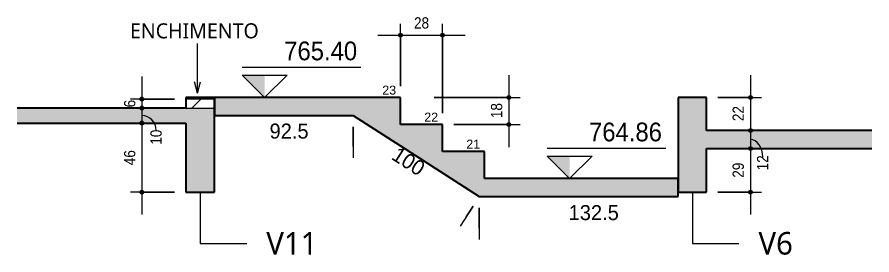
# Model space of a CAD drawing. Header units: centimetres. Extents: x -2136 to 34701, y -1430 to 84208.
# Drawn here: x 31101 to 31670, y 76435 to 76594 of the extents above; entities that cross this region are included whole.
import ezdxf

# ---------------------------------------------------------------- set-up
doc = ezdxf.new("R2010")
doc.units = ezdxf.units.CM
for name, color, linetype, lineweight in [('A-ANNO-DIMS', 7, 'Continuous', 9), ('A-ANNO-DIMS-50', 7, 'Continuous', 9), ('A-DETL', 7, 'Continuous', 18), ('A-DETL-GENF', 7, 'Continuous', 18), ('A-FLOR', 7, 'Continuous', 18), ('G-ANNO-DIMS', 7, 'Continuous', 9), ('G-ANNO-TEXT', 7, 'Continuous', 9), ('S-BEAM', 7, 'Continuous', 18), ('S-BEAM-IDEN', 7, 'Continuous', 9), ('S-STRS', 7, 'Continuous', 18), ('S-STRS-ANNO', 7, 'Continuous', 18)]:
    doc.layers.add(name, color=color, linetype=linetype, lineweight=lineweight)
doc.styles.add('Arial', font='arial.ttf', dxfattribs={"height": 5.953125})
doc.styles.add('Fira Sans', font='FiraSans-Regular.ttf', dxfattribs={"width": 0.95, "height": 12.5})
doc.styles.add('Fira Sans_1', font='FiraSans-Regular.ttf', dxfattribs={"height": 10})
doc.styles.add('Fira Sans_2', font='FiraSans-Regular.ttf', dxfattribs={"width": 0.9, "height": 7.5})
doc.styles.add('Gadugi', font='gadugi.ttf', dxfattribs={"height": 15})
doc.styles.add('Gadugi_1', font='gadugi.ttf', dxfattribs={"height": 10})
doc.dimstyles.new('PED_R80_1_5mm_ACIMA_As_ESQ__R00_1', dxfattribs={"dimscale": 30.48, "dimtxt": 10.229846, "dimasz": 0.328084, "dimexe": 0.246063, "dimexo": 0.246063, "dimgap": 0.049213, "dimtad": 1, "dimdec": 1, "dimrnd": 0.5, "dimdsep": 46, "dimtxsty": 'Fira Sans_2', "dimblk1": 'DOTSMALL', "dimblk2": 'DOTSMALL', "dimsah": 1, "dimcen": 0.09, "dimdle": 0.492126, "dimazin": 0, "dimtfac": 1, "dimtdec": 4, "dimtix": 1, "dimtmove": 1, "dimatfit": 3, "dimfxl": 1, "dimtvp": 1, "dimtolj": 1, "dimtzin": 0, "dimarcsym": 2})
doc.dimstyles.new('PED_R80_1_5mm_ACIMA_As_ESQ__R00_7', dxfattribs={"dimscale": 30.48, "dimtxt": 10.229846, "dimasz": 0.328084, "dimexe": 0.246063, "dimexo": 0.246063, "dimgap": 0.049213, "dimtad": 1, "dimdec": 1, "dimrnd": 0.5, "dimdsep": 46, "dimtxsty": 'Fira Sans_2', "dimblk1": 'DOTSMALL', "dimblk2": 'DOTSMALL', "dimsah": 1, "dimcen": 0.09, "dimdle": 0.492126, "dimazin": 0, "dimtfac": 1, "dimtdec": 4, "dimtix": 1, "dimtmove": 0, "dimatfit": 3, "dimfxl": 1, "dimtvp": 1, "dimtolj": 1, "dimtzin": 0, "dimarcsym": 2})
doc.dimstyles.new('PED_R80_2_0mm_ACIMA_As_ESQ__SEM_LINHA_R00_1', dxfattribs={"dimscale": 30.48, "dimtxt": 13.639794, "dimasz": 0.04101, "dimexe": 0.246063, "dimexo": 0.246063, "dimgap": 0.049213, "dimtad": 0, "dimjust": 2, "dimdec": 1, "dimrnd": 0.5, "dimdsep": 46, "dimtxsty": 'Fira Sans_1', "dimblk1": 'NONE', "dimblk2": 'DOTSMALL', "dimsah": 1, "dimcen": 0.09, "dimdle": 0.492126, "dimse1": 1, "dimsd1": 1, "dimsd2": 1, "dimazin": 0, "dimtfac": 1, "dimtdec": 4, "dimtix": 1, "dimtmove": 2, "dimatfit": 3, "dimfxl": 1, "dimtvp": 1, "dimtolj": 1, "dimtzin": 0, "dimarcsym": 2})

# ---------------------------------------------------------------- blocks, each defined once
blk = doc.blocks.new('Elevações de ponto - SIMBOLO DE NÍVEL-CORTE-2219088-CT 011 K - CORTE E4-E4')
at = {"layer": 'G-ANNO-DIMS'}
blk.add_hatch(color=256, dxfattribs=at).paths.add_polyline_path([(379.16, 76555), (379.16, 76540), (364.16, 76555)], flags=0)
for p, q in [((443.35, 76560.1), (364.16, 76560.1)), ((379.16, 76540), (364.16, 76555)), ((364.16, 76555), (394.16, 76555)), ((394.16, 76555), (379.16, 76540))]:
    blk.add_line(p, q, dxfattribs=at)
blk = doc.blocks.new('DIMBLOCK1135-CT 011 K - CORTE E4-E4')
at = {"layer": 'A-ANNO-DIMS-50', "true_color": 0x000032}
h = blk.add_hatch(color=178, dxfattribs=at)
edge = h.paths.add_edge_path(flags=0)
edge.add_arc((31589.49, 76540), 1.25, 0, 360)
h = blk.add_hatch(color=178, dxfattribs=at)
edge = h.paths.add_edge_path(flags=0)
edge.add_arc((31589.49, 76518), 1.25, 0, 360)
at = {"layer": 'A-ANNO-DIMS-50', "color": 178, "true_color": 0x000032}
for p, q in [((31589.49, 76555), (31589.49, 76518)), ((31567.81, 76540), (31596.99, 76540)), ((31589.49, 76540), (31567.81, 76540)), ((31583.76, 76518), (31596.99, 76518)), ((31589.49, 76518), (31583.76, 76518))]:
    blk.add_line(p, q, dxfattribs=at)
for centre in [(31589.49, 76540), (31589.49, 76518)]:
    blk.add_circle(centre, 1.25, dxfattribs=at)
at = {"layer": 'A-ANNO-DIMS-50', "color": 0, "insert": (31577.6, 76524.28), "char_height": 7.5, "width": 11.3315, "attachment_point": 1, "rotation": 90, "line_spacing_factor": 1.049215, "style": 'Fira Sans_2'}
blk.add_mtext('22', dxfattribs=at)
blk = doc.blocks.new('_DotSmall')
at = {"color": 0, "linetype": 'ByBlock', "const_width": 0.5}
blk.add_lwpolyline([(-0.0625, 0, 1), (0.0625, 0, 1)], format="xyb", close=True, dxfattribs=at)
blk = doc.blocks.new('DIMBLOCK1136-CT 011 K - CORTE E4-E4')
at = {"layer": 'A-ANNO-DIMS-50', "true_color": 0x000032}
h = blk.add_hatch(color=178, dxfattribs=at)
edge = h.paths.add_edge_path(flags=0)
edge.add_arc((31589.49, 76518), 1.25, 0, 360)
h = blk.add_hatch(color=178, dxfattribs=at)
edge = h.paths.add_edge_path(flags=0)
edge.add_arc((31589.49, 76506), 1.25, 0, 360)
at = {"layer": 'A-ANNO-DIMS-50', "color": 178, "true_color": 0x000032}
for p, q in [((31583.76, 76518), (31596.99, 76518)), ((31589.49, 76518), (31583.76, 76518)), ((31589.49, 76518), (31589.49, 76506)), ((31583.76, 76506), (31596.99, 76506)), ((31589.49, 76506), (31583.76, 76506))]:
    blk.add_line(p, q, dxfattribs=at)
for centre in [(31589.49, 76518), (31589.49, 76506)]:
    blk.add_circle(centre, 1.25, dxfattribs=at)
blk.add_ellipse((31589.49, 76500.38), major_axis=(0, 11.62), ratio=0.707211, start_param=4.712389, end_param=6.283185, dxfattribs=at)
at = {"layer": 'A-ANNO-DIMS-50', "color": 0, "insert": (31593.88, 76491.47), "char_height": 7.5, "width": 10.702, "attachment_point": 1, "rotation": 90, "line_spacing_factor": 1.049215, "style": 'Fira Sans_2'}
blk.add_mtext('12', dxfattribs=at)
blk = doc.blocks.new('DIMBLOCK1137-CT 011 K - CORTE E4-E4')
at = {"layer": 'A-ANNO-DIMS-50', "true_color": 0x000032}
h = blk.add_hatch(color=178, dxfattribs=at)
edge = h.paths.add_edge_path(flags=0)
edge.add_arc((31589.49, 76506), 1.25, 0, 360)
h = blk.add_hatch(color=178, dxfattribs=at)
edge = h.paths.add_edge_path(flags=0)
edge.add_arc((31589.49, 76477), 1.25, 0, 360)
at = {"layer": 'A-ANNO-DIMS-50', "color": 178, "true_color": 0x000032}
for p, q in [((31583.76, 76506), (31596.99, 76506)), ((31589.49, 76506), (31583.76, 76506)), ((31589.49, 76506), (31589.49, 76462)), ((31567.81, 76477), (31596.99, 76477)), ((31589.49, 76477), (31567.81, 76477))]:
    blk.add_line(p, q, dxfattribs=at)
for centre in [(31589.49, 76506), (31589.49, 76477)]:
    blk.add_circle(centre, 1.25, dxfattribs=at)
at = {"layer": 'A-ANNO-DIMS-50', "color": 0, "insert": (31577.6, 76486.58), "char_height": 7.5, "width": 11.8037, "attachment_point": 1, "rotation": 90, "line_spacing_factor": 1.049215, "style": 'Fira Sans_2'}
blk.add_mtext('29', dxfattribs=at)
blk = doc.blocks.new('DIMBLOCK1138-CT 011 K - CORTE E4-E4')
at = {"layer": 'A-ANNO-DIMS-50', "true_color": 0x000032}
h = blk.add_hatch(color=178, dxfattribs=at)
edge = h.paths.add_edge_path(flags=0)
edge.add_arc((31356.31, 76581.58), 1.25, 0, 360)
h = blk.add_hatch(color=178, dxfattribs=at)
edge = h.paths.add_edge_path(flags=0)
edge.add_arc((31384.31, 76581.58), 1.25, 0, 360)
at = {"layer": 'A-ANNO-DIMS-50', "color": 178, "true_color": 0x000032}
for p, q in [((31356.31, 76547.5), (31356.31, 76589.08)), ((31384.31, 76529.5), (31384.31, 76589.08)), ((31341.31, 76581.58), (31399.31, 76581.58)), ((31356.31, 76581.58), (31356.31, 76547.5)), ((31384.31, 76581.58), (31384.31, 76529.5))]:
    blk.add_line(p, q, dxfattribs=at)
for centre in [(31356.31, 76581.58), (31384.31, 76581.58)]:
    blk.add_circle(centre, 1.25, dxfattribs=at)
at = {"layer": 'A-ANNO-DIMS-50', "color": 0, "insert": (31365.32, 76593.47), "char_height": 7.5, "width": 11.9611, "attachment_point": 1, "line_spacing_factor": 1.049215, "style": 'Fira Sans_2'}
blk.add_mtext('28', dxfattribs=at)
blk = doc.blocks.new('DIMBLOCK1139-CT 011 K - CORTE E4-E4')
at = {"layer": 'A-ANNO-DIMS-50', "true_color": 0x000032}
h = blk.add_hatch(color=178, dxfattribs=at)
edge = h.paths.add_edge_path(flags=0)
edge.add_arc((31428.49, 76540), 1.25, 0, 360)
h = blk.add_hatch(color=178, dxfattribs=at)
edge = h.paths.add_edge_path(flags=0)
edge.add_arc((31428.49, 76522), 1.25, 0, 360)
at = {"layer": 'A-ANNO-DIMS-50', "color": 178, "true_color": 0x000032}
for p, q in [((31428.49, 76555), (31428.49, 76507)), ((31378.81, 76540), (31435.99, 76540)), ((31428.49, 76540), (31378.81, 76540)), ((31391.81, 76522), (31435.99, 76522)), ((31428.49, 76522), (31391.81, 76522))]:
    blk.add_line(p, q, dxfattribs=at)
for centre in [(31428.49, 76540), (31428.49, 76522)]:
    blk.add_circle(centre, 1.25, dxfattribs=at)
at = {"layer": 'A-ANNO-DIMS-50', "color": 0, "insert": (31416.6, 76526.28), "char_height": 7.5, "width": 11.3315, "attachment_point": 1, "rotation": 90, "line_spacing_factor": 1.049215, "style": 'Fira Sans_2'}
blk.add_mtext('18', dxfattribs=at)
blk = doc.blocks.new('DIMBLOCK1140-CT 011 K - CORTE E4-E4')
at = {"layer": 'A-ANNO-DIMS-50', "true_color": 0x000032}
h = blk.add_hatch(color=178, dxfattribs=at)
edge = h.paths.add_edge_path(flags=0)
edge.add_arc((31183.98, 76539), 1.25, 0, 360)
h = blk.add_hatch(color=178, dxfattribs=at)
edge = h.paths.add_edge_path(flags=0)
edge.add_arc((31183.98, 76533), 1.25, 0, 360)
at = {"layer": 'A-ANNO-DIMS-50', "color": 178, "true_color": 0x000032}
for p, q in [((31183.98, 76554), (31183.98, 76533)), ((31205.81, 76539), (31176.48, 76539)), ((31183.98, 76539), (31205.81, 76539)), ((31178.25, 76533), (31191.48, 76533)), ((31183.98, 76533), (31178.25, 76533))]:
    blk.add_line(p, q, dxfattribs=at)
for centre in [(31183.98, 76539), (31183.98, 76533)]:
    blk.add_circle(centre, 1.25, dxfattribs=at)
at = {"layer": 'A-ANNO-DIMS-50', "color": 0, "insert": (31172.1, 76533.44), "char_height": 7.5, "width": 6.1379, "attachment_point": 1, "rotation": 90, "line_spacing_factor": 1.049215, "style": 'Fira Sans_2'}
blk.add_mtext('6', dxfattribs=at)
blk = doc.blocks.new('DIMBLOCK1141-CT 011 K - CORTE E4-E4')
at = {"layer": 'A-ANNO-DIMS-50', "true_color": 0x000032}
h = blk.add_hatch(color=178, dxfattribs=at)
edge = h.paths.add_edge_path(flags=0)
edge.add_arc((31183.98, 76533), 1.25, 0, 360)
h = blk.add_hatch(color=178, dxfattribs=at)
edge = h.paths.add_edge_path(flags=0)
edge.add_arc((31183.98, 76523), 1.25, 0, 360)
at = {"layer": 'A-ANNO-DIMS-50', "color": 178, "true_color": 0x000032}
for p, q in [((31178.25, 76533), (31191.48, 76533)), ((31183.98, 76533), (31178.25, 76533)), ((31183.98, 76533), (31183.98, 76523)), ((31178.25, 76523), (31191.48, 76523)), ((31183.98, 76523), (31178.25, 76523))]:
    blk.add_line(p, q, dxfattribs=at)
for centre in [(31183.98, 76533), (31183.98, 76523)]:
    blk.add_circle(centre, 1.25, dxfattribs=at)
blk.add_ellipse((31183.98, 76518.16), major_axis=(0, 9.85), ratio=0.966487, start_param=4.712389, end_param=6.283185, dxfattribs=at)
at = {"layer": 'A-ANNO-DIMS-50', "color": 0, "insert": (31189.67, 76508.58), "char_height": 7.5, "width": 11.4889, "attachment_point": 1, "rotation": 90, "line_spacing_factor": 1.049215, "style": 'Fira Sans_2'}
blk.add_mtext('10', dxfattribs=at)
blk = doc.blocks.new('DIMBLOCK1142-CT 011 K - CORTE E4-E4')
at = {"layer": 'A-ANNO-DIMS-50', "true_color": 0x000032}
h = blk.add_hatch(color=178, dxfattribs=at)
edge = h.paths.add_edge_path(flags=0)
edge.add_arc((31183.98, 76523), 1.25, 0, 360)
h = blk.add_hatch(color=178, dxfattribs=at)
edge = h.paths.add_edge_path(flags=0)
edge.add_arc((31183.98, 76477), 1.25, 0, 360)
at = {"layer": 'A-ANNO-DIMS-50', "color": 178, "true_color": 0x000032}
for p, q in [((31178.25, 76523), (31191.48, 76523)), ((31183.98, 76523), (31178.25, 76523)), ((31183.98, 76523), (31183.98, 76462)), ((31205.81, 76477), (31176.48, 76477)), ((31183.98, 76477), (31205.81, 76477))]:
    blk.add_line(p, q, dxfattribs=at)
for centre in [(31183.98, 76523), (31183.98, 76477)]:
    blk.add_circle(centre, 1.25, dxfattribs=at)
at = {"layer": 'A-ANNO-DIMS-50', "color": 0, "insert": (31172.1, 76494.89), "char_height": 7.5, "width": 12.2758, "attachment_point": 1, "rotation": 90, "line_spacing_factor": 1.049215, "style": 'Fira Sans_2'}
blk.add_mtext('46', dxfattribs=at)
blk = doc.blocks.new('DIMBLOCK1144-CT 011 K - CORTE E4-E4')
at = {"layer": 'A-ANNO-DIMS-50', "color": 7, "true_color": 0xffffff}
for p, q in [((31408.78, 76466.5), (31408.78, 76445.48)), ((31408.78, 76452.98), (31408.78, 76466.5))]:
    blk.add_line(p, q, dxfattribs=at)
at = {"layer": 'A-ANNO-DIMS-50', "color": 0, "insert": (31468.35, 76468.33), "char_height": 10, "width": 37.9816, "attachment_point": 1, "line_spacing_factor": 1.049215, "style": 'Fira Sans_1'}
blk.add_mtext('132.5', dxfattribs=at)
blk = doc.blocks.new('_None')
blk = doc.blocks.new('DIMBLOCK1146-CT 011 K - CORTE E4-E4')
at = {"layer": 'A-ANNO-DIMS-50', "color": 7, "true_color": 0xffffff}
for p, q in [((31324.78, 76520.5), (31324.78, 76499.81)), ((31324.78, 76507.31), (31324.78, 76520.5))]:
    blk.add_line(p, q, dxfattribs=at)
at = {"layer": 'A-ANNO-DIMS-50', "color": 0, "insert": (31269.05, 76522.65), "char_height": 10, "width": 30.8469, "attachment_point": 1, "line_spacing_factor": 1.049215, "style": 'Fira Sans_1'}
blk.add_mtext('92.5', dxfattribs=at)
blk = doc.blocks.new('DIMBLOCK1148-CT 011 K - CORTE E4-E4')
at = {"layer": 'A-ANNO-DIMS-50', "color": 7, "true_color": 0xffffff}
for p, q in [((31404.73, 76467.69), (31396.06, 76454.21)), ((31400.11, 76460.52), (31404.73, 76467.69))]:
    blk.add_line(p, q, dxfattribs=at)
at = {"layer": 'A-ANNO-DIMS-50', "color": 0, "insert": (31355, 76507.76), "char_height": 10, "width": 26.8599, "attachment_point": 1, "rotation": 327.2646, "line_spacing_factor": 1.049215, "style": 'Fira Sans_1'}
blk.add_mtext('100', dxfattribs=at)

msp = doc.modelspace()

# ---------------------------------------------------------------- hatches: boundary and pattern name
at = {"layer": 'A-DETL-GENF', "true_color": 0x48b948}
h = msp.add_hatch(dxfattribs=at)
h.set_pattern_fill('FP_5', color=95, style=0, pattern_type=2)
h.set_pattern_definition([(45, (31383.686, 78806.5), (-7.07107, 7.07107), [])])
h.paths.add_polyline_path([(31213.31, 76533), (31232.31, 76533), (31232.31, 76539), (31213.31, 76539)], flags=0)
at = {"layer": 'A-FLOR', "true_color": 0xa6a6a6}
for points in [[(31213.31, 76523), (31213.31, 76533), (31100.82, 76533), (31100.82, 76523)], [(31670.46, 76506), (31670.46, 76518), (31560.31, 76518), (31560.31, 76506)]]:
    msp.add_hatch(color=253, dxfattribs=at).paths.add_polyline_path(points, flags=0)
at = {"layer": 'S-BEAM', "true_color": 0xa6a6a6}
h = msp.add_hatch(color=253, dxfattribs=at)
h.paths.add_polyline_path([(31213.31, 76477), (31232.31, 76477), (31232.31, 76533), (31213.31, 76533), (31213.31, 76523)], flags=0)
h.paths.add_polyline_path([(31229.59, 76539), (31232.31, 76539), (31232.31, 76540), (31213.31, 76540), (31213.31, 76539)], flags=0)
msp.add_hatch(color=253, dxfattribs=at).paths.add_polyline_path([(31541.31, 76477), (31560.31, 76477), (31560.31, 76540), (31541.31, 76540)], flags=0)
at = {"layer": 'S-STRS', "true_color": 0xa6a6a6}
for points in [[(31356.31, 76507.74), (31356.31, 76540), (31232.31, 76540), (31232.31, 76528), (31324.78, 76528)], [(31408.78, 76474), (31412.31, 76474), (31412.31, 76504), (31384.31, 76504), (31384.31, 76522), (31356.31, 76522), (31356.31, 76507.74)], [(31541.31, 76474), (31541.31, 76486), (31412.31, 76486), (31412.31, 76474)]]:
    msp.add_hatch(color=253, dxfattribs=at).paths.add_polyline_path(points, flags=0)

# ---------------------------------------------------------------- linework, layer by layer
at = {"layer": 'A-DETL'}
for p, q in [((31232.31, 76539), (31213.31, 76539)), ((31213.31, 76539), (31213.31, 76533)), ((31232.31, 76533), (31232.31, 76539)), ((31213.31, 76533), (31232.31, 76533))]:
    msp.add_line(p, q, dxfattribs=at)
at = {"layer": 'A-FLOR', "lineweight": 25}
for p, q in [((31213.31, 76533), (31100.82, 76533)), ((31100.82, 76523), (31213.31, 76523)), ((31670.46, 76518), (31560.31, 76518)), ((31560.31, 76506), (31670.46, 76506))]:
    msp.add_line(p, q, dxfattribs=at)
at = {"layer": 'G-ANNO-TEXT'}
for q in [(31221.04, 76576.09), (31219.03, 76550.4), (31223.05, 76550.4)]:
    msp.add_line((31221.04, 76542.9), q, dxfattribs=at)
at = {"layer": 'S-BEAM', "lineweight": 25}
for p, q in [((31232.31, 76540), (31213.31, 76540)), ((31213.31, 76540), (31213.31, 76539)), ((31213.31, 76539), (31213.31, 76533)), ((31232.31, 76539), (31232.31, 76540)), ((31232.31, 76533), (31232.31, 76539)), ((31560.31, 76540), (31541.31, 76540)), ((31541.31, 76540), (31541.31, 76477)), ((31560.31, 76518), (31560.31, 76540)), ((31232.31, 76477), (31232.31, 76533)), ((31213.31, 76523), (31213.31, 76477)), ((31560.31, 76477), (31560.31, 76506)), ((31213.31, 76477), (31232.31, 76477)), ((31541.31, 76477), (31560.31, 76477))]:
    msp.add_line(p, q, dxfattribs=at)
at = {"layer": 'S-BEAM-IDEN'}
for p, q in [((31222.81, 76477), (31222.81, 76442.83)), ((31550.81, 76477), (31550.81, 76442.83)), ((31222.81, 76442.83), (31253.88, 76442.83)), ((31550.81, 76442.83), (31581.88, 76442.83))]:
    msp.add_line(p, q, dxfattribs=at)
at = {"layer": 'S-STRS', "lineweight": 25}
for p, q in [((31356.31, 76540), (31232.31, 76540)), ((31232.31, 76540), (31232.31, 76539)), ((31232.31, 76539), (31232.31, 76533)), ((31356.31, 76522), (31356.31, 76540)), ((31232.31, 76533), (31232.31, 76528)), ((31232.31, 76528), (31324.78, 76528)), ((31324.78, 76528), (31356.31, 76507.74)), ((31384.31, 76522), (31356.31, 76522)), ((31384.31, 76504), (31384.31, 76522)), ((31356.31, 76507.74), (31408.78, 76474)), ((31412.31, 76504), (31384.31, 76504)), ((31412.31, 76486), (31412.31, 76504)), ((31541.31, 76486), (31412.31, 76486)), ((31541.31, 76474), (31541.31, 76486)), ((31408.78, 76474), (31412.31, 76474)), ((31412.31, 76474), (31541.31, 76474))]:
    msp.add_line(p, q, dxfattribs=at)

# ---------------------------------------------------------------- block references
at = {"layer": 'G-ANNO-DIMS'}
for p in [(30886.56, 0), (31089.85, -54)]:
    msp.add_blockref('Elevações de ponto - SIMBOLO DE NÍVEL-CORTE-2219088-CT 011 K - CORTE E4-E4', p, dxfattribs=at)

# ---------------------------------------------------------------- texts
at = {"layer": 'G-ANNO-DIMS', "char_height": 12.5, "attachment_point": 1, "line_spacing_factor": 1.049215, "style": 'Fira Sans'}
for s, insert, width in [('765.40', (31278.84, 76577.31), 58.5118), ('764.86', (31481.96, 76523.31), 58.921)]:
    msp.add_mtext(s, dxfattribs=dict(at, insert=insert, width=width))
at = {"layer": 'G-ANNO-TEXT', "insert": (31176.06, 76589.43), "char_height": 10, "width": 108.6287, "attachment_point": 1, "style": 'Gadugi_1'}
msp.add_mtext('ENCHIMENTO', dxfattribs=at)
at = {"layer": 'S-BEAM-IDEN', "char_height": 15, "attachment_point": 1, "style": 'Gadugi'}
for s, insert, width in [('V11', (31266.88, 76450.38), 44.0928), ('V6', (31594.88, 76450.38), 30.0633)]:
    msp.add_mtext(s, dxfattribs=dict(at, insert=insert, width=width))
at = {"layer": 'S-STRS-ANNO', "char_height": 5.953, "width": 10.9888, "attachment_point": 1, "line_spacing_factor": 0.941778, "style": 'Arial'}
for s, insert in [('23', (31344.16, 76547.93)), ('22', (31372.16, 76529.93)), ('21', (31400.16, 76511.93))]:
    msp.add_mtext(s, dxfattribs=dict(at, insert=insert))

# ---------------------------------------------------------------- dimensions: what is measured, and where the dimension line sits
at = {"layer": 'A-ANNO-DIMS', "color": 178, "true_color": 0x000032}
dim = msp.add_linear_dim(base=(31384.31, 76581.58), p1=(31356.31, 76540), p2=(31384.31, 76522), dimstyle='PED_R80_1_5mm_ACIMA_As_ESQ__R00_7', override={"dimpost": '<>', "dimfxl": 33.288095}, dxfattribs=at)
dim.commit()
dim.dimension.update_dxf_attribs({"geometry": 'DIMBLOCK1138-CT 011 K - CORTE E4-E4', "text_midpoint": (31370.31, 76586.9)})
for base, p1, p2, override, picture, middle in [((31183.98, 76533), (31213.31, 76539), (31185.75, 76533), {"dimpost": '<>', "dimfxl": 28.201395}, 'DIMBLOCK1140-CT 011 K - CORTE E4-E4', (31178.67, 76536)), ((31428.49, 76522), (31371.31, 76540), (31384.31, 76522), {"dimpost": '<>', "dimfxl": 22.204658}, 'DIMBLOCK1139-CT 011 K - CORTE E4-E4', (31423.17, 76531)), ((31589.49, 76518), (31560.31, 76540), (31591.26, 76518), {"dimpost": '<>', "dimfxl": 37.971171}, 'DIMBLOCK1135-CT 011 K - CORTE E4-E4', (31584.24, 76529)), ((31183.98, 76477), (31185.75, 76523), (31213.31, 76477), {"dimpost": '<>', "dimfxl": 53.621998}, 'DIMBLOCK1142-CT 011 K - CORTE E4-E4', (31178.67, 76500)), ((31589.49, 76477), (31591.26, 76506), (31560.31, 76477), {"dimpost": '<>', "dimfxl": 42.412379}, 'DIMBLOCK1137-CT 011 K - CORTE E4-E4', (31584.12, 76491.5))]:
    dim = msp.add_linear_dim(base=base, p1=p1, p2=p2, angle=90, dimstyle='PED_R80_1_5mm_ACIMA_As_ESQ__R00_7', override=override, dxfattribs=at)
    dim.commit()
    dim.dimension.update_dxf_attribs({"geometry": picture, "text_midpoint": middle})
for base, p1, p2, override, picture, middle in [((31183.98, 76523), (31185.75, 76533), (31185.75, 76523), {"dimpost": '<>', "dimfxl": 10}, 'DIMBLOCK1141-CT 011 K - CORTE E4-E4', (31194.67, 76514.33)), ((31589.49, 76506), (31591.26, 76518), (31591.26, 76506), {"dimpost": '<>', "dimfxl": 12}, 'DIMBLOCK1136-CT 011 K - CORTE E4-E4', (31598.88, 76496.82))]:
    dim = msp.add_linear_dim(base=base, p1=p1, p2=p2, angle=90, dimstyle='PED_R80_1_5mm_ACIMA_As_ESQ__R00_1', override=override, dxfattribs=at)
    dim.commit()
    dim.dimension.update_dxf_attribs({"geometry": picture, "text_midpoint": middle, "dimtype": 160, "text_rotation": 90})
at = {"layer": 'A-ANNO-DIMS', "color": 7, "true_color": 0xffffff}
for base, p1, p2, override, picture, middle in [((31324.78, 76507.31), (31232.31, 76509.08), (31324.78, 76528), {"dimpost": '<>', "dimfxl": 94.392507}, 'DIMBLOCK1146-CT 011 K - CORTE E4-E4', (31284.47, 76515.99)), ((31408.78, 76452.98), (31541.31, 76453.74), (31408.78, 76474), {"dimpost": '<>', "dimfxl": 134.065024}, 'DIMBLOCK1144-CT 011 K - CORTE E4-E4', (31487.34, 76461.67))]:
    dim = msp.add_linear_dim(base=base, p1=p1, p2=p2, dimstyle='PED_R80_2_0mm_ACIMA_As_ESQ__SEM_LINHA_R00_1', override=override, dxfattribs=at)
    dim.commit()
    dim.dimension.update_dxf_attribs({"geometry": picture, "text_midpoint": middle, "dimtype": 160})
dim = msp.add_linear_dim(base=(31400.11, 76460.52), p1=(31324.78, 76528), p2=(31408.78, 76474), angle=327.2646, dimstyle='PED_R80_2_0mm_ACIMA_As_ESQ__SEM_LINHA_R00_1', override={"dimpost": '<>', "dimfxl": 99.860043}, dxfattribs=at)
dim.commit()
dim.dimension.update_dxf_attribs({"geometry": 'DIMBLOCK1148-CT 011 K - CORTE E4-E4', "text_midpoint": (31362.69, 76494.89), "dimtype": 160, "text_rotation": 327.2646})

doc.saveas('drawing.dxf')
